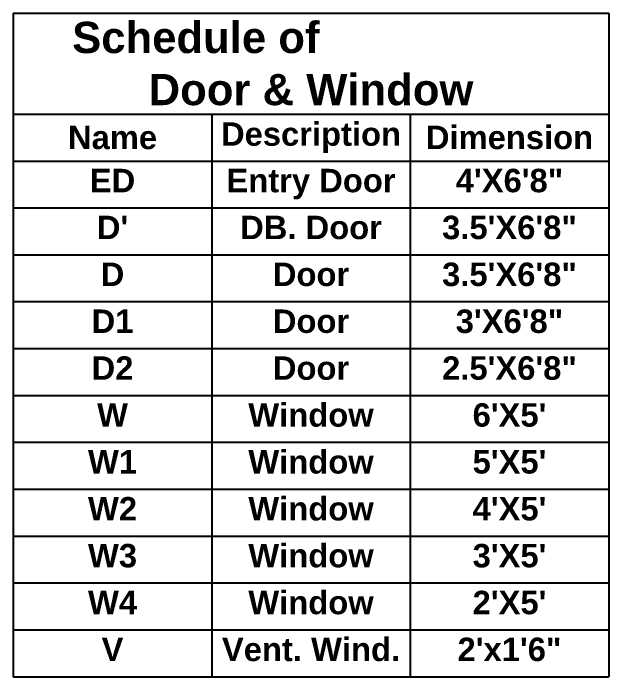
# Model space of a CAD drawing. Header units: inches. Extents: x 463 to 1759, y 367 to 863.
# Drawn here: x 1589.3 to 1758.7, y 667.3 to 855.9 of the extents above; entities that cross this region are included whole.
import ezdxf

# ---------------------------------------------------------------- set-up
doc = ezdxf.new("R2010")
doc.units = ezdxf.units.IN
doc.header["$LTSCALE"] = 0.5
doc.header["$MEASUREMENT"] = 0
doc.layers.get('0').update_dxf_attribs({"true_color": 0xf5a14d})
doc.layers.add('TITLE', color=7, linetype='Continuous', lineweight=20)
doc.styles.get("Standard").update_dxf_attribs({"font": 'arialbd.ttf'})

# ---------------------------------------------------------------- blocks, each defined once
blk = doc.blocks.new('*T20')
at = {"layer": 'TITLE', "color": 0, "linetype": 'ByBlock', "lineweight": -2, "transparency": 16777216}
for p, q in [((0, 0), (169.35, 0)), ((0, 0), (0, -188.61)), ((169.35, 0), (169.35, -188.61)), ((0, -28.67), (169.35, -28.67)), ((56.45, -28.67), (56.45, -188.61)), ((112.9, -28.67), (112.9, -188.61)), ((0, -42), (169.35, -42)), ((0, -55.33), (169.35, -55.33)), ((0, -68.66), (169.35, -68.66)), ((0, -81.98), (169.35, -81.98)), ((0, -95.31), (169.35, -95.31)), ((0, -108.64), (169.35, -108.64)), ((0, -121.97), (169.35, -121.97)), ((0, -135.3), (169.35, -135.3)), ((0, -148.63), (169.35, -148.63)), ((0, -161.95), (169.35, -161.95)), ((0, -175.28), (169.35, -175.28)), ((0, -188.61), (169.35, -188.61))]:
    blk.add_line(p, q, dxfattribs=at)
at = {"layer": 'TITLE', "color": 0, "transparency": 16777216}
for s, insert, char_height, width, attachment_point in [('Schedule of                    Door & Window', (84.68, -14.34), 8.8856, 164.9098, 5), ('Name', (28.23, -35.34), 6.664, 52.0081, 5), ('Description', (84.68, -35.34), 6.6642, 52.0081, 5), ('Dimension', (141.13, -35.34), 6.664, 52.0081, 5), ('ED', (28.23, -44.22), 6.664, 52.0081, 2), ('Entry Door', (84.68, -44.22), 6.664, 52.0081, 2), ('4\'X6\'8"', (141.13, -44.22), 6.664, 52.0081, 2), ("D'", (28.23, -57.55), 6.664, 52.0081, 2), ('DB. Door', (84.68, -57.55), 6.664, 52.0081, 2), ('3.5\'X6\'8"', (141.13, -57.55), 6.664, 52.0081, 2), ('D', (28.23, -70.88), 6.66, 52.0081, 2), ('Door', (84.68, -70.88), 6.664, 52.0081, 2), ('3.5\'X6\'8"', (141.13, -70.88), 6.664, 52.0081, 2), ('D1', (28.23, -84.21), 6.664, 52.0081, 2), ('Door', (84.68, -84.21), 6.664, 52.0081, 2), ('3\'X6\'8"', (141.13, -84.21), 6.664, 52.0081, 2), ('D2', (28.23, -97.53), 6.664, 52.0081, 2), ('Door', (84.68, -97.53), 6.664, 52.0081, 2), ('2.5\'X6\'8"', (141.13, -97.53), 6.664, 52.0081, 2), ('W', (28.23, -110.86), 6.66, 52.0081, 2), ('Window', (84.68, -110.86), 6.664, 52.0081, 2), ("6'X5'", (141.13, -110.86), 6.664, 52.0081, 2), ('W1', (28.23, -124.19), 6.664, 52.0081, 2), ('Window', (84.68, -124.19), 6.664, 52.0081, 2), ("5'X5'", (141.13, -124.19), 6.664, 52.0081, 2), ('W2', (28.23, -137.52), 6.664, 52.0081, 2), ('Window', (84.68, -137.52), 6.664, 52.0081, 2), ("4'X5'", (141.13, -137.52), 6.664, 52.0081, 2), ('W3', (28.23, -150.85), 6.664, 52.0081, 2), ('Window', (84.68, -150.85), 6.664, 52.0081, 2), ("3'X5'", (141.13, -150.85), 6.664, 52.0081, 2), ('Window', (84.68, -164.18), 6.664, 52.0081, 2), ("2'X5'", (141.13, -164.18), 6.664, 52.0081, 2), ('W4', (28.23, -164.18), 6.664, 52.0081, 2), ('Vent. Wind.', (84.68, -177.5), 6.6642, 52.0081, 2), ('V', (28.23, -177.5), 6.66, 52.0081, 2), ('2\'x1\'6"', (141.13, -177.5), 6.664, 52.0081, 2)]:
    blk.add_mtext(s, dxfattribs=dict(at, insert=insert, char_height=char_height, width=width, attachment_point=attachment_point))

msp = doc.modelspace()

# ---------------------------------------------------------------- block references
msp.add_blockref('*T20', (1589.347, 855.937))

doc.saveas('drawing.dxf')
